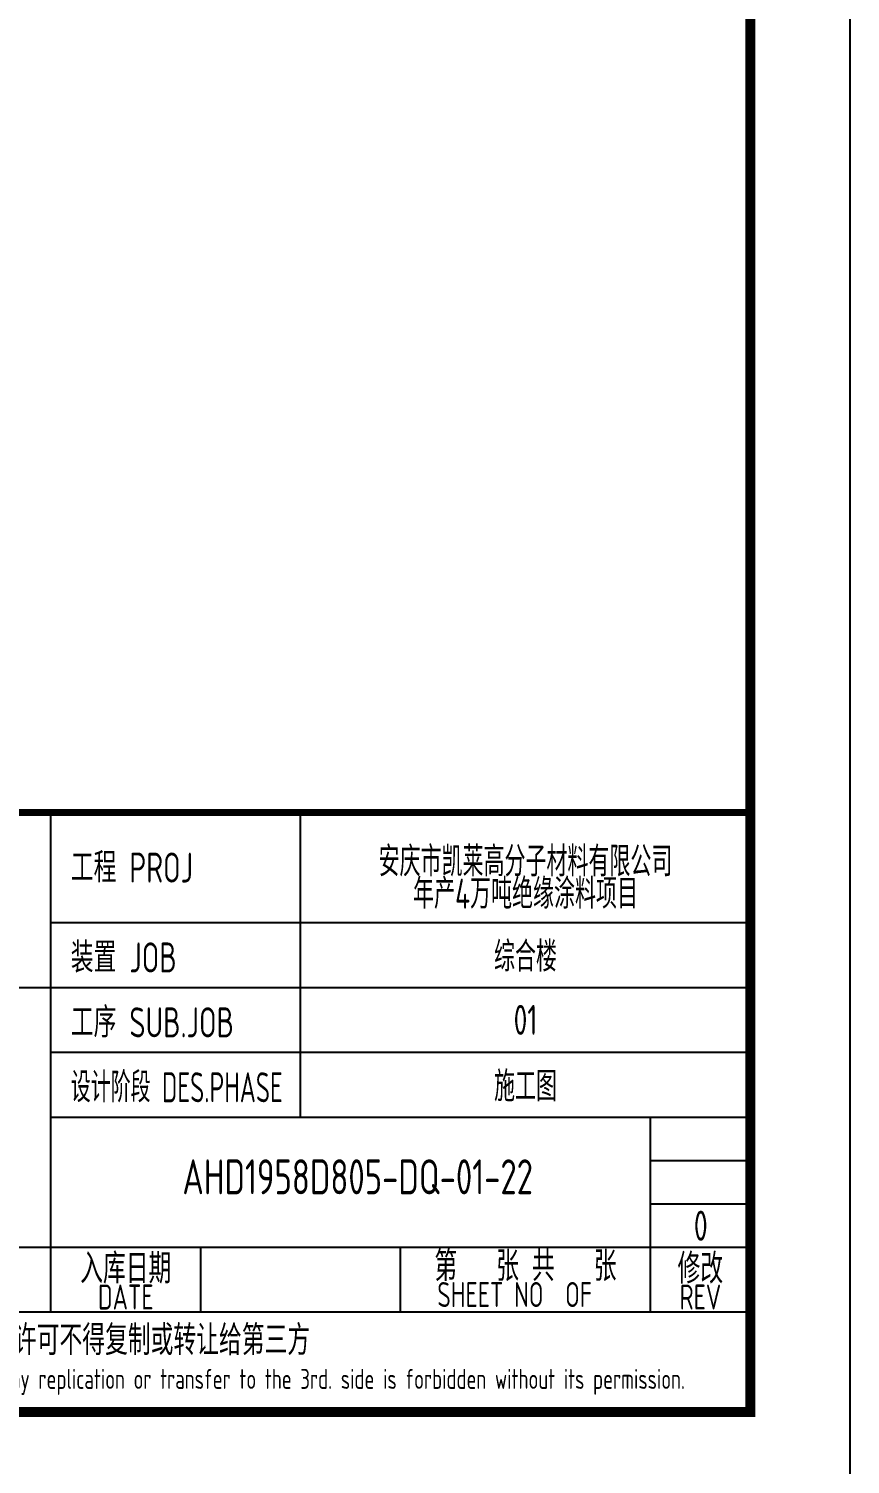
# Model space of a CAD drawing. Extents: x 6250600 to 6678662, y -692028 to -290561.
# Drawn here: x 6524444 to 6532665, y -511667 to -497293 of the extents above; entities that cross this region are included whole.
import ezdxf
from ezdxf.enums import TextEntityAlignment as Align

# ---------------------------------------------------------------- set-up
doc = ezdxf.new("R2010")
doc.units = 0
doc.header["$LTSCALE"] = 1000
doc.header["$MEASUREMENT"] = 0
doc.layers.get('0').update_dxf_attribs({"linetype": 'CONTINUOUS'})
doc.layers.add('AXIS', color=3, linetype='CONTINUOUS')
doc.layers.add('PUB_TITLE', color=4, linetype='CONTINUOUS')
doc.styles.add('AHD', font='sceie.shx', dxfattribs={"width": 0.7, "bigfont": 'sceic.shx'})
doc.styles.add('sceie', font='sceie.shx', dxfattribs={"width": 0.7, "bigfont": 'sceic.shx'})
doc.styles.add('TSSD_Rein', font='Tssdeng.shx', dxfattribs={"width": 0.7, "bigfont": 'hztxt.shx'})

msp = doc.modelspace()

# ---------------------------------------------------------------- linework, layer by layer
for p, q in [((6524665, -510141.8), (6524665, -505141.8)), ((6527165, -508191.8), (6527165, -505141.8)), ((6531665, -511141.8), (6531665, -505141.8)), ((6524665, -506241.8), (6531665, -506241.8)), ((6513665, -506891.8), (6531665, -506891.8)), ((6524665, -507541.8), (6531665, -507541.8)), ((6524665, -508191.8), (6531665, -508191.8)), ((6530665, -510141.8), (6530665, -508191.8)), ((6530665, -508625.1), (6531665, -508625.1)), ((6530665, -509058.5), (6531665, -509058.5)), ((6513665, -509491.8), (6531665, -509491.8)), ((6526165, -510141.8), (6526165, -509491.8)), ((6528165, -510141.8), (6528165, -509491.8)), ((6513665, -510141.8), (6531665, -510141.8)), ((6513665, -511141.8), (6531665, -511141.8))]:
    msp.add_line(p, q)
msp.add_lwpolyline([(6531665, -505141.8, 70, 70, 0), (6513665, -505141.8, 70, 70, 0), (6513665, -511141.8, 0, 0, 0)], format="xyseb")
at = {"layer": 'PUB_TITLE', "color": 4}
msp.add_lwpolyline([(6473265, -512141.8), (6532665, -512141.8), (6532665, -470141.8), (6473265, -470141.8)], close=True, dxfattribs=at)
at = {"layer": 'PUB_TITLE', "color": 4, "const_width": 100}
msp.add_lwpolyline([(6475765, -511141.8), (6531665, -511141.8), (6531665, -471141.8), (6475765, -471141.8)], close=True, dxfattribs=at)

# ---------------------------------------------------------------- texts
at = {"style": 'AHD'}
for s, width, p in [('工程 PROJ', 0.8, (6524865, -505841.8)), ('工程 PROJ', 0.8, (6524865, -505841.8)), ('装置 JOB', 0.8, (6524865, -506741.8)), ('装置 JOB', 0.8, (6524865, -506741.8)), ('工序 SUB.JOB', 0.8, (6524865, -507391.8)), ('工序 SUB.JOB', 0.8, (6524865, -507391.8)), ('设计阶段 DES.PHASE', 0.7, (6524865, -508041.8)), ('设计阶段 DES.PHASE', 0.7, (6524865, -508041.8))]:
    msp.add_text(s, height=300, dxfattribs=dict(at, width=width)).set_placement(p)
at = {"style": 'AHD', "width": 0.8}
for s, height, p in [('入库日期', 300, (6525415, -509691.8)), ('入库日期', 300, (6525415, -509691.8)), ('第   张 共   张', 300, (6529415, -509666.8)), ('修改', 300, (6531165, -509691.8)), ('修改', 300, (6531165, -509691.8)), ('SHEET NO  OF  ', 250, (6529415, -509966.8)), ('SHEET NO  OF  ', 250, (6529415, -509966.8)), ('DATE', 250, (6525415, -509991.8)), ('DATE', 250, (6525415, -509991.8)), ('REV', 250, (6531165, -509991.8)), ('REV', 250, (6531165, -509991.8)), ('本文件专有权属安徽华东化工医药工程有限责任公司所有,未经许可不得复制或转让给第三方', 300, (6522665, -510441.8)), ('本文件专有权属安徽华东化工医药工程有限责任公司所有,未经许可不得复制或转让给第三方', 300, (6522665, -510441.8)), ('The proprietary right of this document belongs to Anhui Huadong Chemical And Medical Engineering  Co.,Ltd.  and any replication or transfer to the 3rd. side is forbidden without its permission. ', 200, (6522665, -510841.8)), ('The proprietary right of this document belongs to Anhui Huadong Chemical And Medical Engineering  Co.,Ltd.  and any replication or transfer to the 3rd. side is forbidden without its permission. ', 200, (6522665, -510841.8))]:
    msp.add_text(s, height=height, dxfattribs=at).set_placement(p, align=Align.MIDDLE)
at = {"width": 0.8}
for tag, text, height, style, p in [('AHD1958D805-DQ-01-22', '200320-02-040', 350, 'sceie', (6527735.7, -508788.1)), ('0', '0', 300, 'AHD', (6531169, -509277.9)), ('0', '0', 300, 'AHD', (6531169, -509277.9))]:
    msp.add_attdef(tag, text=text, height=height, dxfattribs=dict(at, style=style)).set_placement(p, align=Align.MIDDLE)
at = {"layer": 'AXIS', "style": 'TSSD_Rein', "width": 0.7}
for s, p in [('安庆市凯莱高分子材料有限公司', (6529415, -505614.2)), ('年产4万吨绝缘涂料项目', (6529415, -505937.3)), ('综合楼', (6529415, -506566.8)), ('01', (6529415, -507216.8)), ('施工图', (6529415, -507866.8))]:
    msp.add_text(s, height=300, dxfattribs=at).set_placement(p, align=Align.MIDDLE)

doc.saveas('drawing.dxf')
